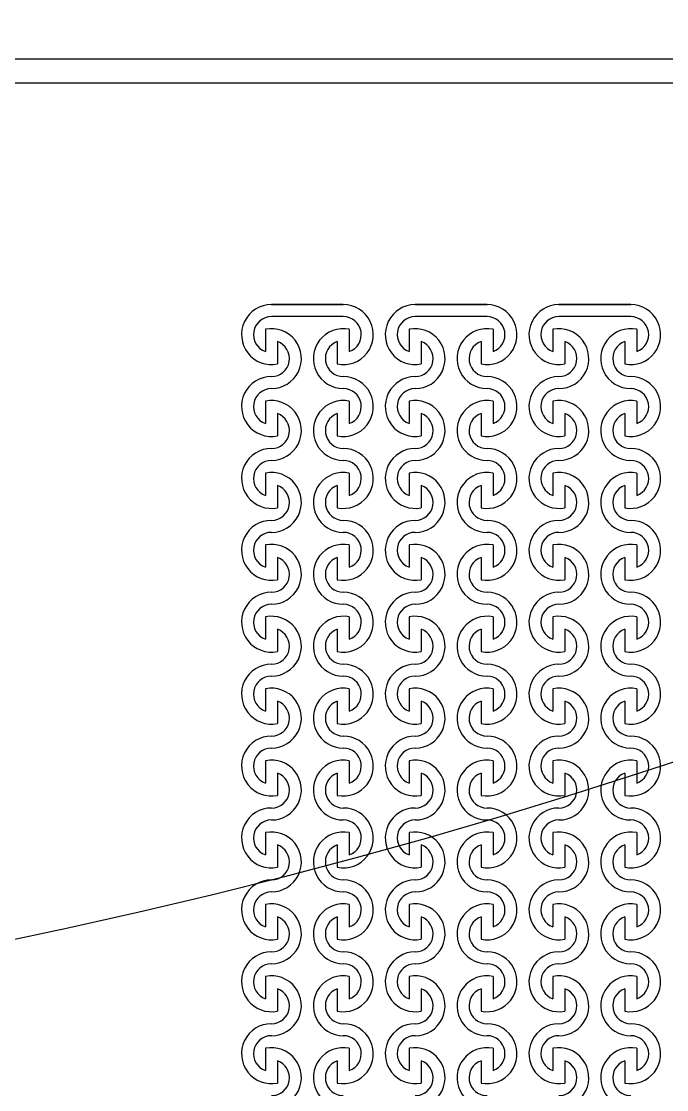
# Model space of a CAD drawing. Header units: millimetres. Extents: x 45556 to 173556, y 25313 to 153313.
# Drawn here: x 132211 to 134905, y 78213 to 82670 of the extents above; entities that cross this region are included whole.
import ezdxf

# ---------------------------------------------------------------- set-up
doc = ezdxf.new("R2010")
doc.units = ezdxf.units.MM
doc.layers.add('CLEAR', color=140, linetype='Continuous')

msp = doc.modelspace()

# ---------------------------------------------------------------- linework, layer by layer
for centre, radius in [((127056.2, 103313.2), 25000), ((127056.2, 75313.2), 25000), ((127056.2, 75313.2), 15000)]:
    msp.add_circle(centre, radius)
at = {"layer": 'CLEAR'}
for p, q in [((116871.5, 82513.2), (136233.4, 82513.2)), ((116871.5, 82413.2), (136191.9, 82413.2)), ((133554.8, 81488.2), (133254.8, 81488.2)), ((133254.8, 81488.2), (133554.8, 81488.2)), ((133554.8, 81488.2), (133254.8, 81488.2)), ((133254.8, 81488.2), (133554.8, 81488.2)), ((134154.8, 81488.2), (133854.8, 81488.2)), ((133854.8, 81488.2), (134154.8, 81488.2)), ((134154.8, 81488.2), (133854.8, 81488.2)), ((133854.8, 81488.2), (134154.8, 81488.2)), ((134754.8, 81488.2), (134454.8, 81488.2)), ((134454.8, 81488.2), (134754.8, 81488.2)), ((134754.8, 81488.2), (134454.8, 81488.2)), ((134454.8, 81488.2), (134754.8, 81488.2)), ((133554.8, 81438.2), (133254.8, 81438.2)), ((133554.8, 81438.2), (133254.8, 81438.2)), ((134154.8, 81438.2), (133854.8, 81438.2)), ((134154.8, 81438.2), (133854.8, 81438.2)), ((134754.8, 81438.2), (134454.8, 81438.2)), ((134754.8, 81438.2), (134454.8, 81438.2)), ((133229.8, 81385.7), (133229.8, 81292.5)), ((133229.8, 81385.7), (133229.8, 81292.5)), ((133229.8, 81385.7), (133229.8, 81292.5)), ((133229.8, 81385.7), (133229.8, 81292.5)), ((133579.8, 81385.7), (133579.8, 81292.5)), ((133579.8, 81385.7), (133579.8, 81292.5)), ((133579.8, 81385.7), (133579.8, 81292.5)), ((133579.8, 81385.7), (133579.8, 81292.5)), ((133829.8, 81385.7), (133829.8, 81292.5)), ((133829.8, 81385.7), (133829.8, 81292.5)), ((133829.8, 81385.7), (133829.8, 81292.5)), ((133829.8, 81385.7), (133829.8, 81292.5)), ((134179.8, 81385.7), (134179.8, 81292.5)), ((134179.8, 81385.7), (134179.8, 81292.5)), ((134179.8, 81385.7), (134179.8, 81292.5)), ((134179.8, 81385.7), (134179.8, 81292.5)), ((134429.8, 81385.7), (134429.8, 81292.5)), ((134429.8, 81385.7), (134429.8, 81292.5)), ((134429.8, 81385.7), (134429.8, 81292.5)), ((134429.8, 81385.7), (134429.8, 81292.5)), ((134779.8, 81385.7), (134779.8, 81292.5)), ((134779.8, 81385.7), (134779.8, 81292.5)), ((134779.8, 81385.7), (134779.8, 81292.5)), ((134779.8, 81385.7), (134779.8, 81292.5)), ((133279.8, 81333.9), (133279.8, 81240.8)), ((133279.8, 81333.9), (133279.8, 81240.8)), ((133279.8, 81333.9), (133279.8, 81240.8)), ((133279.8, 81333.9), (133279.8, 81240.8)), ((133529.8, 81333.9), (133529.8, 81240.8)), ((133529.8, 81333.9), (133529.8, 81240.8)), ((133529.8, 81333.9), (133529.8, 81240.8)), ((133529.8, 81333.9), (133529.8, 81240.8)), ((133879.8, 81333.9), (133879.8, 81240.8)), ((133879.8, 81333.9), (133879.8, 81240.8)), ((133879.8, 81333.9), (133879.8, 81240.8)), ((133879.8, 81333.9), (133879.8, 81240.8)), ((134129.8, 81333.9), (134129.8, 81240.8)), ((134129.8, 81333.9), (134129.8, 81240.8)), ((134129.8, 81333.9), (134129.8, 81240.8)), ((134129.8, 81333.9), (134129.8, 81240.8)), ((134479.8, 81333.9), (134479.8, 81240.8)), ((134479.8, 81333.9), (134479.8, 81240.8)), ((134479.8, 81333.9), (134479.8, 81240.8)), ((134479.8, 81333.9), (134479.8, 81240.8)), ((134729.8, 81333.9), (134729.8, 81240.8)), ((134729.8, 81333.9), (134729.8, 81240.8)), ((134729.8, 81333.9), (134729.8, 81240.8)), ((134729.8, 81333.9), (134729.8, 81240.8)), ((133229.8, 81085.7), (133229.8, 80992.5)), ((133229.8, 81085.7), (133229.8, 80992.5)), ((133229.8, 81085.7), (133229.8, 80992.5)), ((133229.8, 81085.7), (133229.8, 80992.5)), ((133579.8, 81085.7), (133579.8, 80992.5)), ((133579.8, 81085.7), (133579.8, 80992.5)), ((133579.8, 81085.7), (133579.8, 80992.5)), ((133579.8, 81085.7), (133579.8, 80992.5)), ((133829.8, 81085.7), (133829.8, 80992.5)), ((133829.8, 81085.7), (133829.8, 80992.5)), ((133829.8, 81085.7), (133829.8, 80992.5)), ((133829.8, 81085.7), (133829.8, 80992.5)), ((134179.8, 81085.7), (134179.8, 80992.5)), ((134179.8, 81085.7), (134179.8, 80992.5)), ((134179.8, 81085.7), (134179.8, 80992.5)), ((134179.8, 81085.7), (134179.8, 80992.5)), ((134429.8, 81085.7), (134429.8, 80992.5)), ((134429.8, 81085.7), (134429.8, 80992.5)), ((134429.8, 81085.7), (134429.8, 80992.5)), ((134429.8, 81085.7), (134429.8, 80992.5)), ((134779.8, 81085.7), (134779.8, 80992.5)), ((134779.8, 81085.7), (134779.8, 80992.5)), ((134779.8, 81085.7), (134779.8, 80992.5)), ((134779.8, 81085.7), (134779.8, 80992.5)), ((133279.8, 81033.9), (133279.8, 80940.8)), ((133279.8, 81033.9), (133279.8, 80940.8)), ((133279.8, 81033.9), (133279.8, 80940.8)), ((133279.8, 81033.9), (133279.8, 80940.8)), ((133529.8, 81033.9), (133529.8, 80940.8)), ((133529.8, 81033.9), (133529.8, 80940.8)), ((133529.8, 81033.9), (133529.8, 80940.8)), ((133529.8, 81033.9), (133529.8, 80940.8)), ((133879.8, 81033.9), (133879.8, 80940.8)), ((133879.8, 81033.9), (133879.8, 80940.8)), ((133879.8, 81033.9), (133879.8, 80940.8)), ((133879.8, 81033.9), (133879.8, 80940.8)), ((134129.8, 81033.9), (134129.8, 80940.8)), ((134129.8, 81033.9), (134129.8, 80940.8)), ((134129.8, 81033.9), (134129.8, 80940.8)), ((134129.8, 81033.9), (134129.8, 80940.8)), ((134479.8, 81033.9), (134479.8, 80940.8)), ((134479.8, 81033.9), (134479.8, 80940.8)), ((134479.8, 81033.9), (134479.8, 80940.8)), ((134479.8, 81033.9), (134479.8, 80940.8)), ((134729.8, 81033.9), (134729.8, 80940.8)), ((134729.8, 81033.9), (134729.8, 80940.8)), ((134729.8, 81033.9), (134729.8, 80940.8)), ((134729.8, 81033.9), (134729.8, 80940.8)), ((133229.8, 80785.7), (133229.8, 80692.5)), ((133229.8, 80785.7), (133229.8, 80692.5)), ((133229.8, 80785.7), (133229.8, 80692.5)), ((133229.8, 80785.7), (133229.8, 80692.5)), ((133579.8, 80785.7), (133579.8, 80692.5)), ((133579.8, 80785.7), (133579.8, 80692.5)), ((133579.8, 80785.7), (133579.8, 80692.5)), ((133579.8, 80785.7), (133579.8, 80692.5)), ((133829.8, 80785.7), (133829.8, 80692.5)), ((133829.8, 80785.7), (133829.8, 80692.5)), ((133829.8, 80785.7), (133829.8, 80692.5)), ((133829.8, 80785.7), (133829.8, 80692.5)), ((134179.8, 80785.7), (134179.8, 80692.5)), ((134179.8, 80785.7), (134179.8, 80692.5)), ((134179.8, 80785.7), (134179.8, 80692.5)), ((134179.8, 80785.7), (134179.8, 80692.5)), ((134429.8, 80785.7), (134429.8, 80692.5)), ((134429.8, 80785.7), (134429.8, 80692.5)), ((134429.8, 80785.7), (134429.8, 80692.5)), ((134429.8, 80785.7), (134429.8, 80692.5)), ((134779.8, 80785.7), (134779.8, 80692.5)), ((134779.8, 80785.7), (134779.8, 80692.5)), ((134779.8, 80785.7), (134779.8, 80692.5)), ((134779.8, 80785.7), (134779.8, 80692.5)), ((133279.8, 80733.9), (133279.8, 80640.8)), ((133279.8, 80733.9), (133279.8, 80640.8)), ((133279.8, 80733.9), (133279.8, 80640.8)), ((133279.8, 80733.9), (133279.8, 80640.8)), ((133529.8, 80733.9), (133529.8, 80640.8)), ((133529.8, 80733.9), (133529.8, 80640.8)), ((133529.8, 80733.9), (133529.8, 80640.8)), ((133529.8, 80733.9), (133529.8, 80640.8)), ((133879.8, 80733.9), (133879.8, 80640.8)), ((133879.8, 80733.9), (133879.8, 80640.8)), ((133879.8, 80733.9), (133879.8, 80640.8)), ((133879.8, 80733.9), (133879.8, 80640.8)), ((134129.8, 80733.9), (134129.8, 80640.8)), ((134129.8, 80733.9), (134129.8, 80640.8)), ((134129.8, 80733.9), (134129.8, 80640.8)), ((134129.8, 80733.9), (134129.8, 80640.8)), ((134479.8, 80733.9), (134479.8, 80640.8)), ((134479.8, 80733.9), (134479.8, 80640.8)), ((134479.8, 80733.9), (134479.8, 80640.8)), ((134479.8, 80733.9), (134479.8, 80640.8)), ((134729.8, 80733.9), (134729.8, 80640.8)), ((134729.8, 80733.9), (134729.8, 80640.8)), ((134729.8, 80733.9), (134729.8, 80640.8)), ((134729.8, 80733.9), (134729.8, 80640.8)), ((133229.8, 80485.7), (133229.8, 80392.5)), ((133229.8, 80485.7), (133229.8, 80392.5)), ((133229.8, 80485.7), (133229.8, 80392.5)), ((133229.8, 80485.7), (133229.8, 80392.5)), ((133579.8, 80485.7), (133579.8, 80392.5)), ((133579.8, 80485.7), (133579.8, 80392.5)), ((133579.8, 80485.7), (133579.8, 80392.5)), ((133579.8, 80485.7), (133579.8, 80392.5)), ((133829.8, 80485.7), (133829.8, 80392.5)), ((133829.8, 80485.7), (133829.8, 80392.5)), ((133829.8, 80485.7), (133829.8, 80392.5)), ((133829.8, 80485.7), (133829.8, 80392.5)), ((134179.8, 80485.7), (134179.8, 80392.5)), ((134179.8, 80485.7), (134179.8, 80392.5)), ((134179.8, 80485.7), (134179.8, 80392.5)), ((134179.8, 80485.7), (134179.8, 80392.5)), ((134429.8, 80485.7), (134429.8, 80392.5)), ((134429.8, 80485.7), (134429.8, 80392.5)), ((134429.8, 80485.7), (134429.8, 80392.5)), ((134429.8, 80485.7), (134429.8, 80392.5)), ((134779.8, 80485.7), (134779.8, 80392.5)), ((134779.8, 80485.7), (134779.8, 80392.5)), ((134779.8, 80485.7), (134779.8, 80392.5)), ((134779.8, 80485.7), (134779.8, 80392.5)), ((133279.8, 80433.9), (133279.8, 80340.8)), ((133279.8, 80433.9), (133279.8, 80340.8)), ((133279.8, 80433.9), (133279.8, 80340.8)), ((133279.8, 80433.9), (133279.8, 80340.8)), ((133529.8, 80433.9), (133529.8, 80340.8)), ((133529.8, 80433.9), (133529.8, 80340.8)), ((133529.8, 80433.9), (133529.8, 80340.8)), ((133529.8, 80433.9), (133529.8, 80340.8)), ((133879.8, 80433.9), (133879.8, 80340.8)), ((133879.8, 80433.9), (133879.8, 80340.8)), ((133879.8, 80433.9), (133879.8, 80340.8)), ((133879.8, 80433.9), (133879.8, 80340.8)), ((134129.8, 80433.9), (134129.8, 80340.8)), ((134129.8, 80433.9), (134129.8, 80340.8)), ((134129.8, 80433.9), (134129.8, 80340.8)), ((134129.8, 80433.9), (134129.8, 80340.8)), ((134479.8, 80433.9), (134479.8, 80340.8)), ((134479.8, 80433.9), (134479.8, 80340.8)), ((134479.8, 80433.9), (134479.8, 80340.8)), ((134479.8, 80433.9), (134479.8, 80340.8)), ((134729.8, 80433.9), (134729.8, 80340.8)), ((134729.8, 80433.9), (134729.8, 80340.8)), ((134729.8, 80433.9), (134729.8, 80340.8)), ((134729.8, 80433.9), (134729.8, 80340.8)), ((133229.8, 80185.7), (133229.8, 80092.5)), ((133229.8, 80185.7), (133229.8, 80092.5)), ((133229.8, 80185.7), (133229.8, 80092.5)), ((133229.8, 80185.7), (133229.8, 80092.5)), ((133579.8, 80185.7), (133579.8, 80092.5)), ((133579.8, 80185.7), (133579.8, 80092.5)), ((133579.8, 80185.7), (133579.8, 80092.5)), ((133579.8, 80185.7), (133579.8, 80092.5)), ((133829.8, 80185.7), (133829.8, 80092.5)), ((133829.8, 80185.7), (133829.8, 80092.5)), ((133829.8, 80185.7), (133829.8, 80092.5)), ((133829.8, 80185.7), (133829.8, 80092.5)), ((134179.8, 80185.7), (134179.8, 80092.5)), ((134179.8, 80185.7), (134179.8, 80092.5)), ((134179.8, 80185.7), (134179.8, 80092.5)), ((134179.8, 80185.7), (134179.8, 80092.5)), ((134429.8, 80185.7), (134429.8, 80092.5)), ((134429.8, 80185.7), (134429.8, 80092.5)), ((134429.8, 80185.7), (134429.8, 80092.5)), ((134429.8, 80185.7), (134429.8, 80092.5)), ((134779.8, 80185.7), (134779.8, 80092.5)), ((134779.8, 80185.7), (134779.8, 80092.5)), ((134779.8, 80185.7), (134779.8, 80092.5)), ((134779.8, 80185.7), (134779.8, 80092.5)), ((133279.8, 80133.9), (133279.8, 80040.8)), ((133279.8, 80133.9), (133279.8, 80040.8)), ((133279.8, 80133.9), (133279.8, 80040.8)), ((133279.8, 80133.9), (133279.8, 80040.8)), ((133529.8, 80133.9), (133529.8, 80040.8)), ((133529.8, 80133.9), (133529.8, 80040.8)), ((133529.8, 80133.9), (133529.8, 80040.8)), ((133529.8, 80133.9), (133529.8, 80040.8)), ((133879.8, 80133.9), (133879.8, 80040.8)), ((133879.8, 80133.9), (133879.8, 80040.8)), ((133879.8, 80133.9), (133879.8, 80040.8)), ((133879.8, 80133.9), (133879.8, 80040.8)), ((134129.8, 80133.9), (134129.8, 80040.8)), ((134129.8, 80133.9), (134129.8, 80040.8)), ((134129.8, 80133.9), (134129.8, 80040.8)), ((134129.8, 80133.9), (134129.8, 80040.8)), ((134479.8, 80133.9), (134479.8, 80040.8)), ((134479.8, 80133.9), (134479.8, 80040.8)), ((134479.8, 80133.9), (134479.8, 80040.8)), ((134479.8, 80133.9), (134479.8, 80040.8)), ((134729.8, 80133.9), (134729.8, 80040.8)), ((134729.8, 80133.9), (134729.8, 80040.8)), ((134729.8, 80133.9), (134729.8, 80040.8)), ((134729.8, 80133.9), (134729.8, 80040.8)), ((133229.8, 79885.7), (133229.8, 79792.5)), ((133229.8, 79885.7), (133229.8, 79792.5)), ((133229.8, 79885.7), (133229.8, 79792.5)), ((133229.8, 79885.7), (133229.8, 79792.5)), ((133579.8, 79885.7), (133579.8, 79792.5)), ((133579.8, 79885.7), (133579.8, 79792.5)), ((133579.8, 79885.7), (133579.8, 79792.5)), ((133579.8, 79885.7), (133579.8, 79792.5)), ((133829.8, 79885.7), (133829.8, 79792.5)), ((133829.8, 79885.7), (133829.8, 79792.5)), ((133829.8, 79885.7), (133829.8, 79792.5)), ((133829.8, 79885.7), (133829.8, 79792.5)), ((134179.8, 79885.7), (134179.8, 79792.5)), ((134179.8, 79885.7), (134179.8, 79792.5)), ((134179.8, 79885.7), (134179.8, 79792.5)), ((134179.8, 79885.7), (134179.8, 79792.5)), ((134429.8, 79885.7), (134429.8, 79792.5)), ((134429.8, 79885.7), (134429.8, 79792.5)), ((134429.8, 79885.7), (134429.8, 79792.5)), ((134429.8, 79885.7), (134429.8, 79792.5)), ((134779.8, 79885.7), (134779.8, 79792.5)), ((134779.8, 79885.7), (134779.8, 79792.5)), ((134779.8, 79885.7), (134779.8, 79792.5)), ((134779.8, 79885.7), (134779.8, 79792.5)), ((133279.8, 79833.9), (133279.8, 79740.8)), ((133279.8, 79833.9), (133279.8, 79740.8)), ((133279.8, 79833.9), (133279.8, 79740.8)), ((133279.8, 79833.9), (133279.8, 79740.8)), ((133529.8, 79833.9), (133529.8, 79740.8)), ((133529.8, 79833.9), (133529.8, 79740.8)), ((133529.8, 79833.9), (133529.8, 79740.8)), ((133529.8, 79833.9), (133529.8, 79740.8)), ((133879.8, 79833.9), (133879.8, 79740.8)), ((133879.8, 79833.9), (133879.8, 79740.8)), ((133879.8, 79833.9), (133879.8, 79740.8)), ((133879.8, 79833.9), (133879.8, 79740.8)), ((134129.8, 79833.9), (134129.8, 79740.8)), ((134129.8, 79833.9), (134129.8, 79740.8)), ((134129.8, 79833.9), (134129.8, 79740.8)), ((134129.8, 79833.9), (134129.8, 79740.8)), ((134479.8, 79833.9), (134479.8, 79740.8)), ((134479.8, 79833.9), (134479.8, 79740.8)), ((134479.8, 79833.9), (134479.8, 79740.8)), ((134479.8, 79833.9), (134479.8, 79740.8)), ((134729.8, 79833.9), (134729.8, 79740.8)), ((134729.8, 79833.9), (134729.8, 79740.8)), ((134729.8, 79833.9), (134729.8, 79740.8)), ((134729.8, 79833.9), (134729.8, 79740.8)), ((133229.8, 79585.7), (133229.8, 79492.5)), ((133229.8, 79585.7), (133229.8, 79492.5)), ((133229.8, 79585.7), (133229.8, 79492.5)), ((133229.8, 79585.7), (133229.8, 79492.5)), ((133579.8, 79585.7), (133579.8, 79492.5)), ((133579.8, 79585.7), (133579.8, 79492.5)), ((133579.8, 79585.7), (133579.8, 79492.5)), ((133579.8, 79585.7), (133579.8, 79492.5)), ((133829.8, 79585.7), (133829.8, 79492.5)), ((133829.8, 79585.7), (133829.8, 79492.5)), ((133829.8, 79585.7), (133829.8, 79492.5)), ((133829.8, 79585.7), (133829.8, 79492.5)), ((134179.8, 79585.7), (134179.8, 79492.5)), ((134179.8, 79585.7), (134179.8, 79492.5)), ((134179.8, 79585.7), (134179.8, 79492.5)), ((134179.8, 79585.7), (134179.8, 79492.5)), ((134429.8, 79585.7), (134429.8, 79492.5)), ((134429.8, 79585.7), (134429.8, 79492.5)), ((134429.8, 79585.7), (134429.8, 79492.5)), ((134429.8, 79585.7), (134429.8, 79492.5)), ((134779.8, 79585.7), (134779.8, 79492.5)), ((134779.8, 79585.7), (134779.8, 79492.5)), ((134779.8, 79585.7), (134779.8, 79492.5)), ((134779.8, 79585.7), (134779.8, 79492.5)), ((133279.8, 79533.9), (133279.8, 79440.8)), ((133279.8, 79533.9), (133279.8, 79440.8)), ((133279.8, 79533.9), (133279.8, 79440.8)), ((133279.8, 79533.9), (133279.8, 79440.8)), ((133529.8, 79533.9), (133529.8, 79440.8)), ((133529.8, 79533.9), (133529.8, 79440.8)), ((133529.8, 79533.9), (133529.8, 79440.8)), ((133529.8, 79533.9), (133529.8, 79440.8)), ((133879.8, 79533.9), (133879.8, 79440.8)), ((133879.8, 79533.9), (133879.8, 79440.8)), ((133879.8, 79533.9), (133879.8, 79440.8)), ((133879.8, 79533.9), (133879.8, 79440.8)), ((134129.8, 79533.9), (134129.8, 79440.8)), ((134129.8, 79533.9), (134129.8, 79440.8)), ((134129.8, 79533.9), (134129.8, 79440.8)), ((134129.8, 79533.9), (134129.8, 79440.8)), ((134479.8, 79533.9), (134479.8, 79440.8)), ((134479.8, 79533.9), (134479.8, 79440.8)), ((134479.8, 79533.9), (134479.8, 79440.8)), ((134479.8, 79533.9), (134479.8, 79440.8)), ((134729.8, 79533.9), (134729.8, 79440.8)), ((134729.8, 79533.9), (134729.8, 79440.8)), ((134729.8, 79533.9), (134729.8, 79440.8)), ((134729.8, 79533.9), (134729.8, 79440.8)), ((133229.8, 79285.7), (133229.8, 79192.5)), ((133229.8, 79285.7), (133229.8, 79192.5)), ((133229.8, 79285.7), (133229.8, 79192.5)), ((133229.8, 79285.7), (133229.8, 79192.5)), ((133579.8, 79285.7), (133579.8, 79192.5)), ((133579.8, 79285.7), (133579.8, 79192.5)), ((133579.8, 79285.7), (133579.8, 79192.5)), ((133579.8, 79285.7), (133579.8, 79192.5)), ((133829.8, 79285.7), (133829.8, 79192.5)), ((133829.8, 79285.7), (133829.8, 79192.5)), ((133829.8, 79285.7), (133829.8, 79192.5)), ((133829.8, 79285.7), (133829.8, 79192.5)), ((134179.8, 79285.7), (134179.8, 79192.5)), ((134179.8, 79285.7), (134179.8, 79192.5)), ((134179.8, 79285.7), (134179.8, 79192.5)), ((134179.8, 79285.7), (134179.8, 79192.5)), ((134429.8, 79285.7), (134429.8, 79192.5)), ((134429.8, 79285.7), (134429.8, 79192.5)), ((134429.8, 79285.7), (134429.8, 79192.5)), ((134429.8, 79285.7), (134429.8, 79192.5)), ((134779.8, 79285.7), (134779.8, 79192.5)), ((134779.8, 79285.7), (134779.8, 79192.5)), ((134779.8, 79285.7), (134779.8, 79192.5)), ((134779.8, 79285.7), (134779.8, 79192.5)), ((133279.8, 79233.9), (133279.8, 79140.8)), ((133279.8, 79233.9), (133279.8, 79140.8)), ((133279.8, 79233.9), (133279.8, 79140.8)), ((133279.8, 79233.9), (133279.8, 79140.8)), ((133529.8, 79233.9), (133529.8, 79140.8)), ((133529.8, 79233.9), (133529.8, 79140.8)), ((133529.8, 79233.9), (133529.8, 79140.8)), ((133529.8, 79233.9), (133529.8, 79140.8)), ((133879.8, 79233.9), (133879.8, 79140.8)), ((133879.8, 79233.9), (133879.8, 79140.8)), ((133879.8, 79233.9), (133879.8, 79140.8)), ((133879.8, 79233.9), (133879.8, 79140.8)), ((134129.8, 79233.9), (134129.8, 79140.8)), ((134129.8, 79233.9), (134129.8, 79140.8)), ((134129.8, 79233.9), (134129.8, 79140.8)), ((134129.8, 79233.9), (134129.8, 79140.8)), ((134479.8, 79233.9), (134479.8, 79140.8)), ((134479.8, 79233.9), (134479.8, 79140.8)), ((134479.8, 79233.9), (134479.8, 79140.8)), ((134479.8, 79233.9), (134479.8, 79140.8)), ((134729.8, 79233.9), (134729.8, 79140.8)), ((134729.8, 79233.9), (134729.8, 79140.8)), ((134729.8, 79233.9), (134729.8, 79140.8)), ((134729.8, 79233.9), (134729.8, 79140.8)), ((133229.8, 78985.7), (133229.8, 78892.5)), ((133229.8, 78985.7), (133229.8, 78892.5)), ((133229.8, 78985.7), (133229.8, 78892.5)), ((133229.8, 78985.7), (133229.8, 78892.5)), ((133579.8, 78985.7), (133579.8, 78892.5)), ((133579.8, 78985.7), (133579.8, 78892.5)), ((133579.8, 78985.7), (133579.8, 78892.5)), ((133579.8, 78985.7), (133579.8, 78892.5)), ((133829.8, 78985.7), (133829.8, 78892.5)), ((133829.8, 78985.7), (133829.8, 78892.5)), ((133829.8, 78985.7), (133829.8, 78892.5)), ((133829.8, 78985.7), (133829.8, 78892.5)), ((134179.8, 78985.7), (134179.8, 78892.5)), ((134179.8, 78985.7), (134179.8, 78892.5)), ((134179.8, 78985.7), (134179.8, 78892.5)), ((134179.8, 78985.7), (134179.8, 78892.5)), ((134429.8, 78985.7), (134429.8, 78892.5)), ((134429.8, 78985.7), (134429.8, 78892.5)), ((134429.8, 78985.7), (134429.8, 78892.5)), ((134429.8, 78985.7), (134429.8, 78892.5)), ((134779.8, 78985.7), (134779.8, 78892.5)), ((134779.8, 78985.7), (134779.8, 78892.5)), ((134779.8, 78985.7), (134779.8, 78892.5)), ((134779.8, 78985.7), (134779.8, 78892.5)), ((133279.8, 78933.9), (133279.8, 78840.8)), ((133279.8, 78933.9), (133279.8, 78840.8)), ((133279.8, 78933.9), (133279.8, 78840.8)), ((133279.8, 78933.9), (133279.8, 78840.8)), ((133529.8, 78933.9), (133529.8, 78840.8)), ((133529.8, 78933.9), (133529.8, 78840.8)), ((133529.8, 78933.9), (133529.8, 78840.8)), ((133529.8, 78933.9), (133529.8, 78840.8)), ((133879.8, 78933.9), (133879.8, 78840.8)), ((133879.8, 78933.9), (133879.8, 78840.8)), ((133879.8, 78933.9), (133879.8, 78840.8)), ((133879.8, 78933.9), (133879.8, 78840.8)), ((134129.8, 78933.9), (134129.8, 78840.8)), ((134129.8, 78933.9), (134129.8, 78840.8)), ((134129.8, 78933.9), (134129.8, 78840.8)), ((134129.8, 78933.9), (134129.8, 78840.8)), ((134479.8, 78933.9), (134479.8, 78840.8)), ((134479.8, 78933.9), (134479.8, 78840.8)), ((134479.8, 78933.9), (134479.8, 78840.8)), ((134479.8, 78933.9), (134479.8, 78840.8)), ((134729.8, 78933.9), (134729.8, 78840.8)), ((134729.8, 78933.9), (134729.8, 78840.8)), ((134729.8, 78933.9), (134729.8, 78840.8)), ((134729.8, 78933.9), (134729.8, 78840.8)), ((133229.8, 78685.7), (133229.8, 78592.5)), ((133229.8, 78685.7), (133229.8, 78592.5)), ((133229.8, 78685.7), (133229.8, 78592.5)), ((133229.8, 78685.7), (133229.8, 78592.5)), ((133579.8, 78685.7), (133579.8, 78592.5)), ((133579.8, 78685.7), (133579.8, 78592.5)), ((133579.8, 78685.7), (133579.8, 78592.5)), ((133579.8, 78685.7), (133579.8, 78592.5)), ((133829.8, 78685.7), (133829.8, 78592.5)), ((133829.8, 78685.7), (133829.8, 78592.5)), ((133829.8, 78685.7), (133829.8, 78592.5)), ((133829.8, 78685.7), (133829.8, 78592.5)), ((134179.8, 78685.7), (134179.8, 78592.5)), ((134179.8, 78685.7), (134179.8, 78592.5)), ((134179.8, 78685.7), (134179.8, 78592.5)), ((134179.8, 78685.7), (134179.8, 78592.5)), ((134429.8, 78685.7), (134429.8, 78592.5)), ((134429.8, 78685.7), (134429.8, 78592.5)), ((134429.8, 78685.7), (134429.8, 78592.5)), ((134429.8, 78685.7), (134429.8, 78592.5)), ((134779.8, 78685.7), (134779.8, 78592.5)), ((134779.8, 78685.7), (134779.8, 78592.5)), ((134779.8, 78685.7), (134779.8, 78592.5)), ((134779.8, 78685.7), (134779.8, 78592.5)), ((133279.8, 78633.9), (133279.8, 78540.8)), ((133279.8, 78633.9), (133279.8, 78540.8)), ((133279.8, 78633.9), (133279.8, 78540.8)), ((133279.8, 78633.9), (133279.8, 78540.8)), ((133529.8, 78633.9), (133529.8, 78540.8)), ((133529.8, 78633.9), (133529.8, 78540.8)), ((133529.8, 78633.9), (133529.8, 78540.8)), ((133529.8, 78633.9), (133529.8, 78540.8)), ((133879.8, 78633.9), (133879.8, 78540.8)), ((133879.8, 78633.9), (133879.8, 78540.8)), ((133879.8, 78633.9), (133879.8, 78540.8)), ((133879.8, 78633.9), (133879.8, 78540.8)), ((134129.8, 78633.9), (134129.8, 78540.8)), ((134129.8, 78633.9), (134129.8, 78540.8)), ((134129.8, 78633.9), (134129.8, 78540.8)), ((134129.8, 78633.9), (134129.8, 78540.8)), ((134479.8, 78633.9), (134479.8, 78540.8)), ((134479.8, 78633.9), (134479.8, 78540.8)), ((134479.8, 78633.9), (134479.8, 78540.8)), ((134479.8, 78633.9), (134479.8, 78540.8)), ((134729.8, 78633.9), (134729.8, 78540.8)), ((134729.8, 78633.9), (134729.8, 78540.8)), ((134729.8, 78633.9), (134729.8, 78540.8)), ((134729.8, 78633.9), (134729.8, 78540.8)), ((133229.8, 78385.7), (133229.8, 78292.5)), ((133229.8, 78385.7), (133229.8, 78292.5)), ((133229.8, 78385.7), (133229.8, 78292.5)), ((133229.8, 78385.7), (133229.8, 78292.5)), ((133579.8, 78385.7), (133579.8, 78292.5)), ((133579.8, 78385.7), (133579.8, 78292.5)), ((133579.8, 78385.7), (133579.8, 78292.5)), ((133579.8, 78385.7), (133579.8, 78292.5)), ((133829.8, 78385.7), (133829.8, 78292.5)), ((133829.8, 78385.7), (133829.8, 78292.5)), ((133829.8, 78385.7), (133829.8, 78292.5)), ((133829.8, 78385.7), (133829.8, 78292.5)), ((134179.8, 78385.7), (134179.8, 78292.5)), ((134179.8, 78385.7), (134179.8, 78292.5)), ((134179.8, 78385.7), (134179.8, 78292.5)), ((134179.8, 78385.7), (134179.8, 78292.5)), ((134429.8, 78385.7), (134429.8, 78292.5)), ((134429.8, 78385.7), (134429.8, 78292.5)), ((134429.8, 78385.7), (134429.8, 78292.5)), ((134429.8, 78385.7), (134429.8, 78292.5)), ((134779.8, 78385.7), (134779.8, 78292.5)), ((134779.8, 78385.7), (134779.8, 78292.5)), ((134779.8, 78385.7), (134779.8, 78292.5)), ((134779.8, 78385.7), (134779.8, 78292.5)), ((133279.8, 78333.9), (133279.8, 78240.8)), ((133279.8, 78333.9), (133279.8, 78240.8)), ((133279.8, 78333.9), (133279.8, 78240.8)), ((133279.8, 78333.9), (133279.8, 78240.8)), ((133529.8, 78333.9), (133529.8, 78240.8)), ((133529.8, 78333.9), (133529.8, 78240.8)), ((133529.8, 78333.9), (133529.8, 78240.8)), ((133529.8, 78333.9), (133529.8, 78240.8)), ((133879.8, 78333.9), (133879.8, 78240.8)), ((133879.8, 78333.9), (133879.8, 78240.8)), ((133879.8, 78333.9), (133879.8, 78240.8)), ((133879.8, 78333.9), (133879.8, 78240.8)), ((134129.8, 78333.9), (134129.8, 78240.8)), ((134129.8, 78333.9), (134129.8, 78240.8)), ((134129.8, 78333.9), (134129.8, 78240.8)), ((134129.8, 78333.9), (134129.8, 78240.8)), ((134479.8, 78333.9), (134479.8, 78240.8)), ((134479.8, 78333.9), (134479.8, 78240.8)), ((134479.8, 78333.9), (134479.8, 78240.8)), ((134479.8, 78333.9), (134479.8, 78240.8)), ((134729.8, 78333.9), (134729.8, 78240.8)), ((134729.8, 78333.9), (134729.8, 78240.8)), ((134729.8, 78333.9), (134729.8, 78240.8)), ((134729.8, 78333.9), (134729.8, 78240.8))]:
    msp.add_line(p, q, dxfattribs=at)
for centre, radius, start, end in [((133254.8, 81363.2), 125, 90, 281.537), ((133254.8, 81363.2), 125, 90, 281.537), ((133554.8, 81363.2), 125, 258.463, 90), ((133554.8, 81363.2), 125, 258.463, 90), ((133854.8, 81363.2), 125, 90, 281.537), ((133854.8, 81363.2), 125, 90, 281.537), ((134154.8, 81363.2), 125, 258.463, 90), ((134154.8, 81363.2), 125, 258.463, 90), ((134454.8, 81363.2), 125, 90, 281.537), ((134454.8, 81363.2), 125, 90, 281.537), ((134754.8, 81363.2), 125, 258.463, 90), ((134754.8, 81363.2), 125, 258.463, 90), ((133254.8, 81363.2), 75, 90, 250.5288), ((133254.8, 81363.2), 75, 90, 250.5288), ((133554.8, 81363.2), 75, 289.4712, 90), ((133554.8, 81363.2), 75, 289.4712, 90), ((133854.8, 81363.2), 75, 90, 250.5288), ((133854.8, 81363.2), 75, 90, 250.5288), ((134154.8, 81363.2), 75, 289.4712, 90), ((134154.8, 81363.2), 75, 289.4712, 90), ((134454.8, 81363.2), 75, 90, 250.5288), ((134454.8, 81363.2), 75, 90, 250.5288), ((134754.8, 81363.2), 75, 289.4712, 90), ((134754.8, 81363.2), 75, 289.4712, 90), ((133254.8, 81263.2), 125, 270, 101.537), ((133254.8, 81263.2), 125, 270, 101.537), ((133554.8, 81263.2), 125, 78.463, 270), ((133554.8, 81263.2), 125, 78.463, 270), ((133854.8, 81263.2), 125, 270, 101.537), ((133854.8, 81263.2), 125, 270, 101.537), ((134154.8, 81263.2), 125, 78.463, 270), ((134154.8, 81263.2), 125, 78.463, 270), ((134454.8, 81263.2), 125, 270, 101.537), ((134454.8, 81263.2), 125, 270, 101.537), ((134754.8, 81263.2), 125, 78.463, 270), ((134754.8, 81263.2), 125, 78.463, 270), ((133254.8, 81263.2), 75, 270, 70.5288), ((133254.8, 81263.2), 75, 270, 70.5288), ((133554.8, 81263.2), 75, 109.4712, 270), ((133554.8, 81263.2), 75, 109.4712, 270), ((133854.8, 81263.2), 75, 270, 70.5288), ((133854.8, 81263.2), 75, 270, 70.5288), ((134154.8, 81263.2), 75, 109.4712, 270), ((134154.8, 81263.2), 75, 109.4712, 270), ((134454.8, 81263.2), 75, 270, 70.5288), ((134454.8, 81263.2), 75, 270, 70.5288), ((134754.8, 81263.2), 75, 109.4712, 270), ((134754.8, 81263.2), 75, 109.4712, 270), ((133254.8, 81063.2), 125, 90, 281.537), ((133254.8, 81063.2), 125, 90, 281.537), ((133554.8, 81063.2), 125, 258.463, 90), ((133554.8, 81063.2), 125, 258.463, 90), ((133854.8, 81063.2), 125, 90, 281.537), ((133854.8, 81063.2), 125, 90, 281.537), ((134154.8, 81063.2), 125, 258.463, 90), ((134154.8, 81063.2), 125, 258.463, 90), ((134454.8, 81063.2), 125, 90, 281.537), ((134454.8, 81063.2), 125, 90, 281.537), ((134754.8, 81063.2), 125, 258.463, 90), ((134754.8, 81063.2), 125, 258.463, 90), ((133254.8, 81063.2), 75, 90, 250.5288), ((133254.8, 81063.2), 75, 90, 250.5288), ((133554.8, 81063.2), 75, 289.4712, 90), ((133554.8, 81063.2), 75, 289.4712, 90), ((133854.8, 81063.2), 75, 90, 250.5288), ((133854.8, 81063.2), 75, 90, 250.5288), ((134154.8, 81063.2), 75, 289.4712, 90), ((134154.8, 81063.2), 75, 289.4712, 90), ((134454.8, 81063.2), 75, 90, 250.5288), ((134454.8, 81063.2), 75, 90, 250.5288), ((134754.8, 81063.2), 75, 289.4712, 90), ((134754.8, 81063.2), 75, 289.4712, 90), ((133254.8, 80963.2), 125, 270, 101.537), ((133254.8, 80963.2), 125, 270, 101.537), ((133554.8, 80963.2), 125, 78.463, 270), ((133554.8, 80963.2), 125, 78.463, 270), ((133854.8, 80963.2), 125, 270, 101.537), ((133854.8, 80963.2), 125, 270, 101.537), ((134154.8, 80963.2), 125, 78.463, 270), ((134154.8, 80963.2), 125, 78.463, 270), ((134454.8, 80963.2), 125, 270, 101.537), ((134454.8, 80963.2), 125, 270, 101.537), ((134754.8, 80963.2), 125, 78.463, 270), ((134754.8, 80963.2), 125, 78.463, 270), ((133254.8, 80963.2), 75, 270, 70.5288), ((133254.8, 80963.2), 75, 270, 70.5288), ((133554.8, 80963.2), 75, 109.4712, 270), ((133554.8, 80963.2), 75, 109.4712, 270), ((133854.8, 80963.2), 75, 270, 70.5288), ((133854.8, 80963.2), 75, 270, 70.5288), ((134154.8, 80963.2), 75, 109.4712, 270), ((134154.8, 80963.2), 75, 109.4712, 270), ((134454.8, 80963.2), 75, 270, 70.5288), ((134454.8, 80963.2), 75, 270, 70.5288), ((134754.8, 80963.2), 75, 109.4712, 270), ((134754.8, 80963.2), 75, 109.4712, 270), ((133254.8, 80763.2), 125, 90, 281.537), ((133254.8, 80763.2), 125, 90, 281.537), ((133554.8, 80763.2), 125, 258.463, 90), ((133554.8, 80763.2), 125, 258.463, 90), ((133854.8, 80763.2), 125, 90, 281.537), ((133854.8, 80763.2), 125, 90, 281.537), ((134154.8, 80763.2), 125, 258.463, 90), ((134154.8, 80763.2), 125, 258.463, 90), ((134454.8, 80763.2), 125, 90, 281.537), ((134454.8, 80763.2), 125, 90, 281.537), ((134754.8, 80763.2), 125, 258.463, 90), ((134754.8, 80763.2), 125, 258.463, 90), ((133254.8, 80763.2), 75, 90, 250.5288), ((133254.8, 80763.2), 75, 90, 250.5288), ((133554.8, 80763.2), 75, 289.4712, 90), ((133554.8, 80763.2), 75, 289.4712, 90), ((133854.8, 80763.2), 75, 90, 250.5288), ((133854.8, 80763.2), 75, 90, 250.5288), ((134154.8, 80763.2), 75, 289.4712, 90), ((134154.8, 80763.2), 75, 289.4712, 90), ((134454.8, 80763.2), 75, 90, 250.5288), ((134454.8, 80763.2), 75, 90, 250.5288), ((134754.8, 80763.2), 75, 289.4712, 90), ((134754.8, 80763.2), 75, 289.4712, 90), ((133254.8, 80663.2), 125, 270, 101.537), ((133254.8, 80663.2), 125, 270, 101.537), ((133554.8, 80663.2), 125, 78.463, 270), ((133554.8, 80663.2), 125, 78.463, 270), ((133854.8, 80663.2), 125, 270, 101.537), ((133854.8, 80663.2), 125, 270, 101.537), ((134154.8, 80663.2), 125, 78.463, 270), ((134154.8, 80663.2), 125, 78.463, 270), ((134454.8, 80663.2), 125, 270, 101.537), ((134454.8, 80663.2), 125, 270, 101.537), ((134754.8, 80663.2), 125, 78.463, 270), ((134754.8, 80663.2), 125, 78.463, 270), ((133254.8, 80663.2), 75, 270, 70.5288), ((133254.8, 80663.2), 75, 270, 70.5288), ((133554.8, 80663.2), 75, 109.4712, 270), ((133554.8, 80663.2), 75, 109.4712, 270), ((133854.8, 80663.2), 75, 270, 70.5288), ((133854.8, 80663.2), 75, 270, 70.5288), ((134154.8, 80663.2), 75, 109.4712, 270), ((134154.8, 80663.2), 75, 109.4712, 270), ((134454.8, 80663.2), 75, 270, 70.5288), ((134454.8, 80663.2), 75, 270, 70.5288), ((134754.8, 80663.2), 75, 109.4712, 270), ((134754.8, 80663.2), 75, 109.4712, 270), ((133254.8, 80463.2), 125, 90, 281.537), ((133254.8, 80463.2), 125, 90, 281.537), ((133554.8, 80463.2), 125, 258.463, 90), ((133554.8, 80463.2), 125, 258.463, 90), ((133854.8, 80463.2), 125, 90, 281.537), ((133854.8, 80463.2), 125, 90, 281.537), ((134154.8, 80463.2), 125, 258.463, 90), ((134154.8, 80463.2), 125, 258.463, 90), ((134454.8, 80463.2), 125, 90, 281.537), ((134454.8, 80463.2), 125, 90, 281.537), ((134754.8, 80463.2), 125, 258.463, 90), ((134754.8, 80463.2), 125, 258.463, 90), ((133254.8, 80463.2), 75, 90, 250.5288), ((133254.8, 80463.2), 75, 90, 250.5288), ((133554.8, 80463.2), 75, 289.4712, 90), ((133554.8, 80463.2), 75, 289.4712, 90), ((133854.8, 80463.2), 75, 90, 250.5288), ((133854.8, 80463.2), 75, 90, 250.5288), ((134154.8, 80463.2), 75, 289.4712, 90), ((134154.8, 80463.2), 75, 289.4712, 90), ((134454.8, 80463.2), 75, 90, 250.5288), ((134454.8, 80463.2), 75, 90, 250.5288), ((134754.8, 80463.2), 75, 289.4712, 90), ((134754.8, 80463.2), 75, 289.4712, 90), ((133254.8, 80363.2), 125, 270, 101.537), ((133254.8, 80363.2), 125, 270, 101.537), ((133554.8, 80363.2), 125, 78.463, 270), ((133554.8, 80363.2), 125, 78.463, 270), ((133854.8, 80363.2), 125, 270, 101.537), ((133854.8, 80363.2), 125, 270, 101.537), ((134154.8, 80363.2), 125, 78.463, 270), ((134154.8, 80363.2), 125, 78.463, 270), ((134454.8, 80363.2), 125, 270, 101.537), ((134454.8, 80363.2), 125, 270, 101.537), ((134754.8, 80363.2), 125, 78.463, 270), ((134754.8, 80363.2), 125, 78.463, 270), ((133254.8, 80363.2), 75, 270, 70.5288), ((133254.8, 80363.2), 75, 270, 70.5288), ((133554.8, 80363.2), 75, 109.4712, 270), ((133554.8, 80363.2), 75, 109.4712, 270), ((133854.8, 80363.2), 75, 270, 70.5288), ((133854.8, 80363.2), 75, 270, 70.5288), ((134154.8, 80363.2), 75, 109.4712, 270), ((134154.8, 80363.2), 75, 109.4712, 270), ((134454.8, 80363.2), 75, 270, 70.5288), ((134454.8, 80363.2), 75, 270, 70.5288), ((134754.8, 80363.2), 75, 109.4712, 270), ((134754.8, 80363.2), 75, 109.4712, 270), ((133254.8, 80163.2), 125, 90, 281.537), ((133254.8, 80163.2), 125, 90, 281.537), ((133554.8, 80163.2), 125, 258.463, 90), ((133554.8, 80163.2), 125, 258.463, 90), ((133854.8, 80163.2), 125, 90, 281.537), ((133854.8, 80163.2), 125, 90, 281.537), ((134154.8, 80163.2), 125, 258.463, 90), ((134154.8, 80163.2), 125, 258.463, 90), ((134454.8, 80163.2), 125, 90, 281.537), ((134454.8, 80163.2), 125, 90, 281.537), ((134754.8, 80163.2), 125, 258.463, 90), ((134754.8, 80163.2), 125, 258.463, 90), ((133254.8, 80163.2), 75, 90, 250.5288), ((133254.8, 80163.2), 75, 90, 250.5288), ((133554.8, 80163.2), 75, 289.4712, 90), ((133554.8, 80163.2), 75, 289.4712, 90), ((133854.8, 80163.2), 75, 90, 250.5288), ((133854.8, 80163.2), 75, 90, 250.5288), ((134154.8, 80163.2), 75, 289.4712, 90), ((134154.8, 80163.2), 75, 289.4712, 90), ((134454.8, 80163.2), 75, 90, 250.5288), ((134454.8, 80163.2), 75, 90, 250.5288), ((134754.8, 80163.2), 75, 289.4712, 90), ((134754.8, 80163.2), 75, 289.4712, 90), ((133254.8, 80063.2), 125, 270, 101.537), ((133254.8, 80063.2), 125, 270, 101.537), ((133554.8, 80063.2), 125, 78.463, 270), ((133554.8, 80063.2), 125, 78.463, 270), ((133854.8, 80063.2), 125, 270, 101.537), ((133854.8, 80063.2), 125, 270, 101.537), ((134154.8, 80063.2), 125, 78.463, 270), ((134154.8, 80063.2), 125, 78.463, 270), ((134454.8, 80063.2), 125, 270, 101.537), ((134454.8, 80063.2), 125, 270, 101.537), ((134754.8, 80063.2), 125, 78.463, 270), ((134754.8, 80063.2), 125, 78.463, 270), ((133254.8, 80063.2), 75, 270, 70.5288), ((133254.8, 80063.2), 75, 270, 70.5288), ((133554.8, 80063.2), 75, 109.4712, 270), ((133554.8, 80063.2), 75, 109.4712, 270), ((133854.8, 80063.2), 75, 270, 70.5288), ((133854.8, 80063.2), 75, 270, 70.5288), ((134154.8, 80063.2), 75, 109.4712, 270), ((134154.8, 80063.2), 75, 109.4712, 270), ((134454.8, 80063.2), 75, 270, 70.5288), ((134454.8, 80063.2), 75, 270, 70.5288), ((134754.8, 80063.2), 75, 109.4712, 270), ((134754.8, 80063.2), 75, 109.4712, 270), ((133254.8, 79863.2), 125, 90, 281.537), ((133254.8, 79863.2), 125, 90, 281.537), ((133554.8, 79863.2), 125, 258.463, 90), ((133554.8, 79863.2), 125, 258.463, 90), ((133854.8, 79863.2), 125, 90, 281.537), ((133854.8, 79863.2), 125, 90, 281.537), ((134154.8, 79863.2), 125, 258.463, 90), ((134154.8, 79863.2), 125, 258.463, 90), ((134454.8, 79863.2), 125, 90, 281.537), ((134454.8, 79863.2), 125, 90, 281.537), ((134754.8, 79863.2), 125, 258.463, 90), ((134754.8, 79863.2), 125, 258.463, 90), ((133254.8, 79863.2), 75, 90, 250.5288), ((133254.8, 79863.2), 75, 90, 250.5288), ((133554.8, 79863.2), 75, 289.4712, 90), ((133554.8, 79863.2), 75, 289.4712, 90), ((133854.8, 79863.2), 75, 90, 250.5288), ((133854.8, 79863.2), 75, 90, 250.5288), ((134154.8, 79863.2), 75, 289.4712, 90), ((134154.8, 79863.2), 75, 289.4712, 90), ((134454.8, 79863.2), 75, 90, 250.5288), ((134454.8, 79863.2), 75, 90, 250.5288), ((134754.8, 79863.2), 75, 289.4712, 90), ((134754.8, 79863.2), 75, 289.4712, 90), ((133254.8, 79763.2), 125, 270, 101.537), ((133254.8, 79763.2), 125, 270, 101.537), ((133554.8, 79763.2), 125, 78.463, 270), ((133554.8, 79763.2), 125, 78.463, 270), ((133854.8, 79763.2), 125, 270, 101.537), ((133854.8, 79763.2), 125, 270, 101.537), ((134154.8, 79763.2), 125, 78.463, 270), ((134154.8, 79763.2), 125, 78.463, 270), ((134454.8, 79763.2), 125, 270, 101.537), ((134454.8, 79763.2), 125, 270, 101.537), ((134754.8, 79763.2), 125, 78.463, 270), ((134754.8, 79763.2), 125, 78.463, 270), ((133254.8, 79763.2), 75, 270, 70.5288), ((133254.8, 79763.2), 75, 270, 70.5288), ((133554.8, 79763.2), 75, 109.4712, 270), ((133554.8, 79763.2), 75, 109.4712, 270), ((133854.8, 79763.2), 75, 270, 70.5288), ((133854.8, 79763.2), 75, 270, 70.5288), ((134154.8, 79763.2), 75, 109.4712, 270), ((134154.8, 79763.2), 75, 109.4712, 270), ((134454.8, 79763.2), 75, 270, 70.5288), ((134454.8, 79763.2), 75, 270, 70.5288), ((134754.8, 79763.2), 75, 109.4712, 270), ((134754.8, 79763.2), 75, 109.4712, 270), ((133254.8, 79563.2), 125, 90, 281.537), ((133254.8, 79563.2), 125, 90, 281.537), ((133554.8, 79563.2), 125, 258.463, 90), ((133554.8, 79563.2), 125, 258.463, 90), ((133854.8, 79563.2), 125, 90, 281.537), ((133854.8, 79563.2), 125, 90, 281.537), ((134154.8, 79563.2), 125, 258.463, 90), ((134154.8, 79563.2), 125, 258.463, 90), ((134454.8, 79563.2), 125, 90, 281.537), ((134454.8, 79563.2), 125, 90, 281.537), ((134754.8, 79563.2), 125, 258.463, 90), ((134754.8, 79563.2), 125, 258.463, 90), ((133254.8, 79563.2), 75, 90, 250.5288), ((133254.8, 79563.2), 75, 90, 250.5288), ((133554.8, 79563.2), 75, 289.4712, 90), ((133554.8, 79563.2), 75, 289.4712, 90), ((133854.8, 79563.2), 75, 90, 250.5288), ((133854.8, 79563.2), 75, 90, 250.5288), ((134154.8, 79563.2), 75, 289.4712, 90), ((134154.8, 79563.2), 75, 289.4712, 90), ((134454.8, 79563.2), 75, 90, 250.5288), ((134454.8, 79563.2), 75, 90, 250.5288), ((134754.8, 79563.2), 75, 289.4712, 90), ((134754.8, 79563.2), 75, 289.4712, 90), ((133254.8, 79463.2), 125, 270, 101.537), ((133254.8, 79463.2), 125, 270, 101.537), ((133554.8, 79463.2), 125, 78.463, 270), ((133554.8, 79463.2), 125, 78.463, 270), ((133854.8, 79463.2), 125, 270, 101.537), ((133854.8, 79463.2), 125, 270, 101.537), ((134154.8, 79463.2), 125, 78.463, 270), ((134154.8, 79463.2), 125, 78.463, 270), ((134454.8, 79463.2), 125, 270, 101.537), ((134454.8, 79463.2), 125, 270, 101.537), ((134754.8, 79463.2), 125, 78.463, 270), ((134754.8, 79463.2), 125, 78.463, 270), ((133254.8, 79463.2), 75, 270, 70.5288), ((133254.8, 79463.2), 75, 270, 70.5288), ((133554.8, 79463.2), 75, 109.4712, 270), ((133554.8, 79463.2), 75, 109.4712, 270), ((133854.8, 79463.2), 75, 270, 70.5288), ((133854.8, 79463.2), 75, 270, 70.5288), ((134154.8, 79463.2), 75, 109.4712, 270), ((134154.8, 79463.2), 75, 109.4712, 270), ((134454.8, 79463.2), 75, 270, 70.5288), ((134454.8, 79463.2), 75, 270, 70.5288), ((134754.8, 79463.2), 75, 109.4712, 270), ((134754.8, 79463.2), 75, 109.4712, 270), ((133254.8, 79263.2), 125, 90, 281.537), ((133254.8, 79263.2), 125, 90, 281.537), ((133554.8, 79263.2), 125, 258.463, 90), ((133554.8, 79263.2), 125, 258.463, 90), ((133854.8, 79263.2), 125, 90, 281.537), ((133854.8, 79263.2), 125, 90, 281.537), ((134154.8, 79263.2), 125, 258.463, 90), ((134154.8, 79263.2), 125, 258.463, 90), ((134454.8, 79263.2), 125, 90, 281.537), ((134454.8, 79263.2), 125, 90, 281.537), ((134754.8, 79263.2), 125, 258.463, 90), ((134754.8, 79263.2), 125, 258.463, 90), ((133254.8, 79263.2), 75, 90, 250.5288), ((133254.8, 79263.2), 75, 90, 250.5288), ((133554.8, 79263.2), 75, 289.4712, 90), ((133554.8, 79263.2), 75, 289.4712, 90), ((133854.8, 79263.2), 75, 90, 250.5288), ((133854.8, 79263.2), 75, 90, 250.5288), ((134154.8, 79263.2), 75, 289.4712, 90), ((134154.8, 79263.2), 75, 289.4712, 90), ((134454.8, 79263.2), 75, 90, 250.5288), ((134454.8, 79263.2), 75, 90, 250.5288), ((134754.8, 79263.2), 75, 289.4712, 90), ((134754.8, 79263.2), 75, 289.4712, 90), ((133254.8, 79163.2), 125, 270, 101.537), ((133254.8, 79163.2), 125, 270, 101.537), ((133554.8, 79163.2), 125, 78.463, 270), ((133554.8, 79163.2), 125, 78.463, 270), ((133854.8, 79163.2), 125, 270, 101.537), ((133854.8, 79163.2), 125, 270, 101.537), ((134154.8, 79163.2), 125, 78.463, 270), ((134154.8, 79163.2), 125, 78.463, 270), ((134454.8, 79163.2), 125, 270, 101.537), ((134454.8, 79163.2), 125, 270, 101.537), ((134754.8, 79163.2), 125, 78.463, 270), ((134754.8, 79163.2), 125, 78.463, 270), ((133254.8, 79163.2), 75, 270, 70.5288), ((133254.8, 79163.2), 75, 270, 70.5288), ((133554.8, 79163.2), 75, 109.4712, 270), ((133554.8, 79163.2), 75, 109.4712, 270), ((133854.8, 79163.2), 75, 270, 70.5288), ((133854.8, 79163.2), 75, 270, 70.5288), ((134154.8, 79163.2), 75, 109.4712, 270), ((134154.8, 79163.2), 75, 109.4712, 270), ((134454.8, 79163.2), 75, 270, 70.5288), ((134454.8, 79163.2), 75, 270, 70.5288), ((134754.8, 79163.2), 75, 109.4712, 270), ((134754.8, 79163.2), 75, 109.4712, 270), ((133254.8, 78963.2), 125, 90, 281.537), ((133254.8, 78963.2), 125, 90, 281.537), ((133554.8, 78963.2), 125, 258.463, 90), ((133554.8, 78963.2), 125, 258.463, 90), ((133854.8, 78963.2), 125, 90, 281.537), ((133854.8, 78963.2), 125, 90, 281.537), ((134154.8, 78963.2), 125, 258.463, 90), ((134154.8, 78963.2), 125, 258.463, 90), ((134454.8, 78963.2), 125, 90, 281.537), ((134454.8, 78963.2), 125, 90, 281.537), ((134754.8, 78963.2), 125, 258.463, 90), ((134754.8, 78963.2), 125, 258.463, 90), ((133254.8, 78963.2), 75, 90, 250.5288), ((133254.8, 78963.2), 75, 90, 250.5288), ((133554.8, 78963.2), 75, 289.4712, 90), ((133554.8, 78963.2), 75, 289.4712, 90), ((133854.8, 78963.2), 75, 90, 250.5288), ((133854.8, 78963.2), 75, 90, 250.5288), ((134154.8, 78963.2), 75, 289.4712, 90), ((134154.8, 78963.2), 75, 289.4712, 90), ((134454.8, 78963.2), 75, 90, 250.5288), ((134454.8, 78963.2), 75, 90, 250.5288), ((134754.8, 78963.2), 75, 289.4712, 90), ((134754.8, 78963.2), 75, 289.4712, 90), ((133254.8, 78863.2), 125, 270, 101.537), ((133254.8, 78863.2), 125, 270, 101.537), ((133554.8, 78863.2), 125, 78.463, 270), ((133554.8, 78863.2), 125, 78.463, 270), ((133854.8, 78863.2), 125, 270, 101.537), ((133854.8, 78863.2), 125, 270, 101.537), ((134154.8, 78863.2), 125, 78.463, 270), ((134154.8, 78863.2), 125, 78.463, 270), ((134454.8, 78863.2), 125, 270, 101.537), ((134454.8, 78863.2), 125, 270, 101.537), ((134754.8, 78863.2), 125, 78.463, 270), ((134754.8, 78863.2), 125, 78.463, 270), ((133254.8, 78863.2), 75, 270, 70.5288), ((133254.8, 78863.2), 75, 270, 70.5288), ((133554.8, 78863.2), 75, 109.4712, 270), ((133554.8, 78863.2), 75, 109.4712, 270), ((133854.8, 78863.2), 75, 270, 70.5288), ((133854.8, 78863.2), 75, 270, 70.5288), ((134154.8, 78863.2), 75, 109.4712, 270), ((134154.8, 78863.2), 75, 109.4712, 270), ((134454.8, 78863.2), 75, 270, 70.5288), ((134454.8, 78863.2), 75, 270, 70.5288), ((134754.8, 78863.2), 75, 109.4712, 270), ((134754.8, 78863.2), 75, 109.4712, 270), ((133254.8, 78663.2), 125, 90, 281.537), ((133254.8, 78663.2), 125, 90, 281.537), ((133554.8, 78663.2), 125, 258.463, 90), ((133554.8, 78663.2), 125, 258.463, 90), ((133854.8, 78663.2), 125, 90, 281.537), ((133854.8, 78663.2), 125, 90, 281.537), ((134154.8, 78663.2), 125, 258.463, 90), ((134154.8, 78663.2), 125, 258.463, 90), ((134454.8, 78663.2), 125, 90, 281.537), ((134454.8, 78663.2), 125, 90, 281.537), ((134754.8, 78663.2), 125, 258.463, 90), ((134754.8, 78663.2), 125, 258.463, 90), ((133254.8, 78663.2), 75, 90, 250.5288), ((133254.8, 78663.2), 75, 90, 250.5288), ((133554.8, 78663.2), 75, 289.4712, 90), ((133554.8, 78663.2), 75, 289.4712, 90), ((133854.8, 78663.2), 75, 90, 250.5288), ((133854.8, 78663.2), 75, 90, 250.5288), ((134154.8, 78663.2), 75, 289.4712, 90), ((134154.8, 78663.2), 75, 289.4712, 90), ((134454.8, 78663.2), 75, 90, 250.5288), ((134454.8, 78663.2), 75, 90, 250.5288), ((134754.8, 78663.2), 75, 289.4712, 90), ((134754.8, 78663.2), 75, 289.4712, 90), ((133254.8, 78563.2), 125, 270, 101.537), ((133254.8, 78563.2), 125, 270, 101.537), ((133554.8, 78563.2), 125, 78.463, 270), ((133554.8, 78563.2), 125, 78.463, 270), ((133854.8, 78563.2), 125, 270, 101.537), ((133854.8, 78563.2), 125, 270, 101.537), ((134154.8, 78563.2), 125, 78.463, 270), ((134154.8, 78563.2), 125, 78.463, 270), ((134454.8, 78563.2), 125, 270, 101.537), ((134454.8, 78563.2), 125, 270, 101.537), ((134754.8, 78563.2), 125, 78.463, 270), ((134754.8, 78563.2), 125, 78.463, 270), ((133254.8, 78563.2), 75, 270, 70.5288), ((133254.8, 78563.2), 75, 270, 70.5288), ((133554.8, 78563.2), 75, 109.4712, 270), ((133554.8, 78563.2), 75, 109.4712, 270), ((133854.8, 78563.2), 75, 270, 70.5288), ((133854.8, 78563.2), 75, 270, 70.5288), ((134154.8, 78563.2), 75, 109.4712, 270), ((134154.8, 78563.2), 75, 109.4712, 270), ((134454.8, 78563.2), 75, 270, 70.5288), ((134454.8, 78563.2), 75, 270, 70.5288), ((134754.8, 78563.2), 75, 109.4712, 270), ((134754.8, 78563.2), 75, 109.4712, 270), ((133254.8, 78363.2), 125, 90, 281.537), ((133254.8, 78363.2), 125, 90, 281.537), ((133554.8, 78363.2), 125, 258.463, 90), ((133554.8, 78363.2), 125, 258.463, 90), ((133854.8, 78363.2), 125, 90, 281.537), ((133854.8, 78363.2), 125, 90, 281.537), ((134154.8, 78363.2), 125, 258.463, 90), ((134154.8, 78363.2), 125, 258.463, 90), ((134454.8, 78363.2), 125, 90, 281.537), ((134454.8, 78363.2), 125, 90, 281.537), ((134754.8, 78363.2), 125, 258.463, 90), ((134754.8, 78363.2), 125, 258.463, 90), ((133254.8, 78363.2), 75, 90, 250.5288), ((133254.8, 78363.2), 75, 90, 250.5288), ((133554.8, 78363.2), 75, 289.4712, 90), ((133554.8, 78363.2), 75, 289.4712, 90), ((133854.8, 78363.2), 75, 90, 250.5288), ((133854.8, 78363.2), 75, 90, 250.5288), ((134154.8, 78363.2), 75, 289.4712, 90), ((134154.8, 78363.2), 75, 289.4712, 90), ((134454.8, 78363.2), 75, 90, 250.5288), ((134454.8, 78363.2), 75, 90, 250.5288), ((134754.8, 78363.2), 75, 289.4712, 90), ((134754.8, 78363.2), 75, 289.4712, 90), ((133254.8, 78263.2), 125, 270, 101.537), ((133254.8, 78263.2), 125, 270, 101.537), ((133554.8, 78263.2), 125, 78.463, 270), ((133554.8, 78263.2), 125, 78.463, 270), ((133854.8, 78263.2), 125, 270, 101.537), ((133854.8, 78263.2), 125, 270, 101.537), ((134154.8, 78263.2), 125, 78.463, 270), ((134154.8, 78263.2), 125, 78.463, 270), ((134454.8, 78263.2), 125, 270, 101.537), ((134454.8, 78263.2), 125, 270, 101.537), ((134754.8, 78263.2), 125, 78.463, 270), ((134754.8, 78263.2), 125, 78.463, 270), ((133254.8, 78263.2), 75, 270, 70.5288), ((133254.8, 78263.2), 75, 270, 70.5288), ((133554.8, 78263.2), 75, 109.4712, 270), ((133554.8, 78263.2), 75, 109.4712, 270), ((133854.8, 78263.2), 75, 270, 70.5288), ((133854.8, 78263.2), 75, 270, 70.5288), ((134154.8, 78263.2), 75, 109.4712, 270), ((134154.8, 78263.2), 75, 109.4712, 270), ((134454.8, 78263.2), 75, 270, 70.5288), ((134454.8, 78263.2), 75, 270, 70.5288), ((134754.8, 78263.2), 75, 109.4712, 270), ((134754.8, 78263.2), 75, 109.4712, 270)]:
    msp.add_arc(centre, radius, start, end, dxfattribs=at)

doc.saveas('drawing.dxf')
